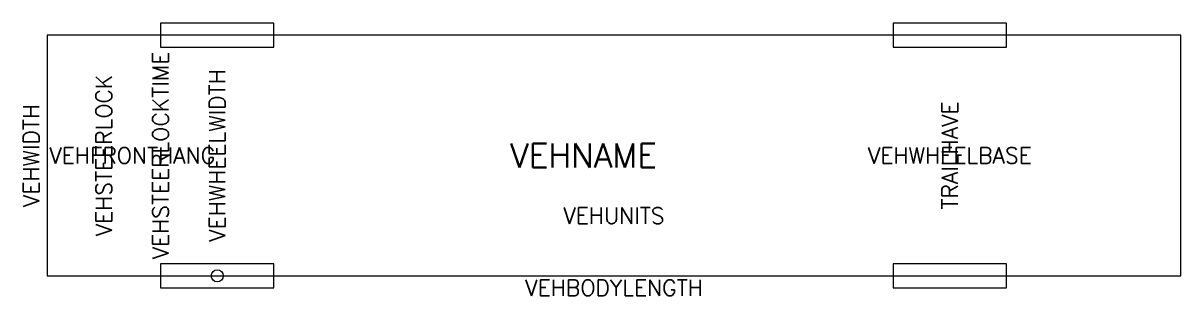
# Model space of a CAD drawing. Header units: feet. Extents: x -0.9 to 40, y -5 to 4.7.
import ezdxf
from ezdxf.enums import TextEntityAlignment as Align

# ---------------------------------------------------------------- set-up
doc = ezdxf.new("R2010")
doc.units = ezdxf.units.FT
doc.header["$LTSCALE"] = 100
doc.header["$MEASUREMENT"] = 0
doc.layers.add('AttributeLayer', color=7, linetype='Continuous')
doc.layers.add('C-TURN-TRCK-BODY', color=1, linetype='Continuous')
doc.styles.get("Standard").update_dxf_attribs({"font": 'simplex.shx', "height": 10})

msp = doc.modelspace()

# ---------------------------------------------------------------- linework, layer by layer
at = {"layer": 'C-TURN-TRCK-BODY'}
for points in [[(4, 3.825), (8, 3.825), (8, 4.675), (4, 4.675)], [(29.85, 3.825), (33.85, 3.825), (33.85, 4.675), (29.85, 4.675)], [(0, -4.25), (40, -4.25), (40, 4.25), (0, 4.25)], [(4, -4.675), (8, -4.675), (8, -3.825), (4, -3.825)], [(29.85, -4.675), (33.85, -4.675), (33.85, -3.825), (29.85, -3.825)]]:
    msp.add_lwpolyline(points, close=True, dxfattribs=at)
msp.add_circle((6, -4.25), 0.212, dxfattribs=at)

# ---------------------------------------------------------------- texts
at = {"layer": 'AttributeLayer', "flags": 8}
for tag, text, p in [('VEHSTEERLOCKTIME', '0.00', (4, 0)), ('VEHWHEELWIDTH', '8.50', (6, 0)), ('VEHSTEERLOCK', '28.6479', (2, 0)), ('VEHWIDTH', '8.50', (-0.567, 0)), ('TRAILHAVE', 'No', (31.85, 0))]:
    msp.add_attdef(tag, text=text, height=0.5667, rotation=90, dxfattribs=at).set_placement(p, align=Align.MIDDLE)
for tag, text, height, p in [('VEHNAME', 'BUS-40', 0.85, (18.925, 0)), ('VEHFRONTHANG', '6.00', 0.5667, (3, 0)), ('VEHWHEELBASE', '25.85', 0.5667, (31.85, 0)), ('VEHUNITS', 'M', 0.567, (20, -2.125)), ('VEHBODYLENGTH', '40.00', 0.5667, (20, -4.675))]:
    msp.add_attdef(tag, text=text, height=height, dxfattribs=at).set_placement(p, align=Align.MIDDLE)

doc.saveas('drawing.dxf')
